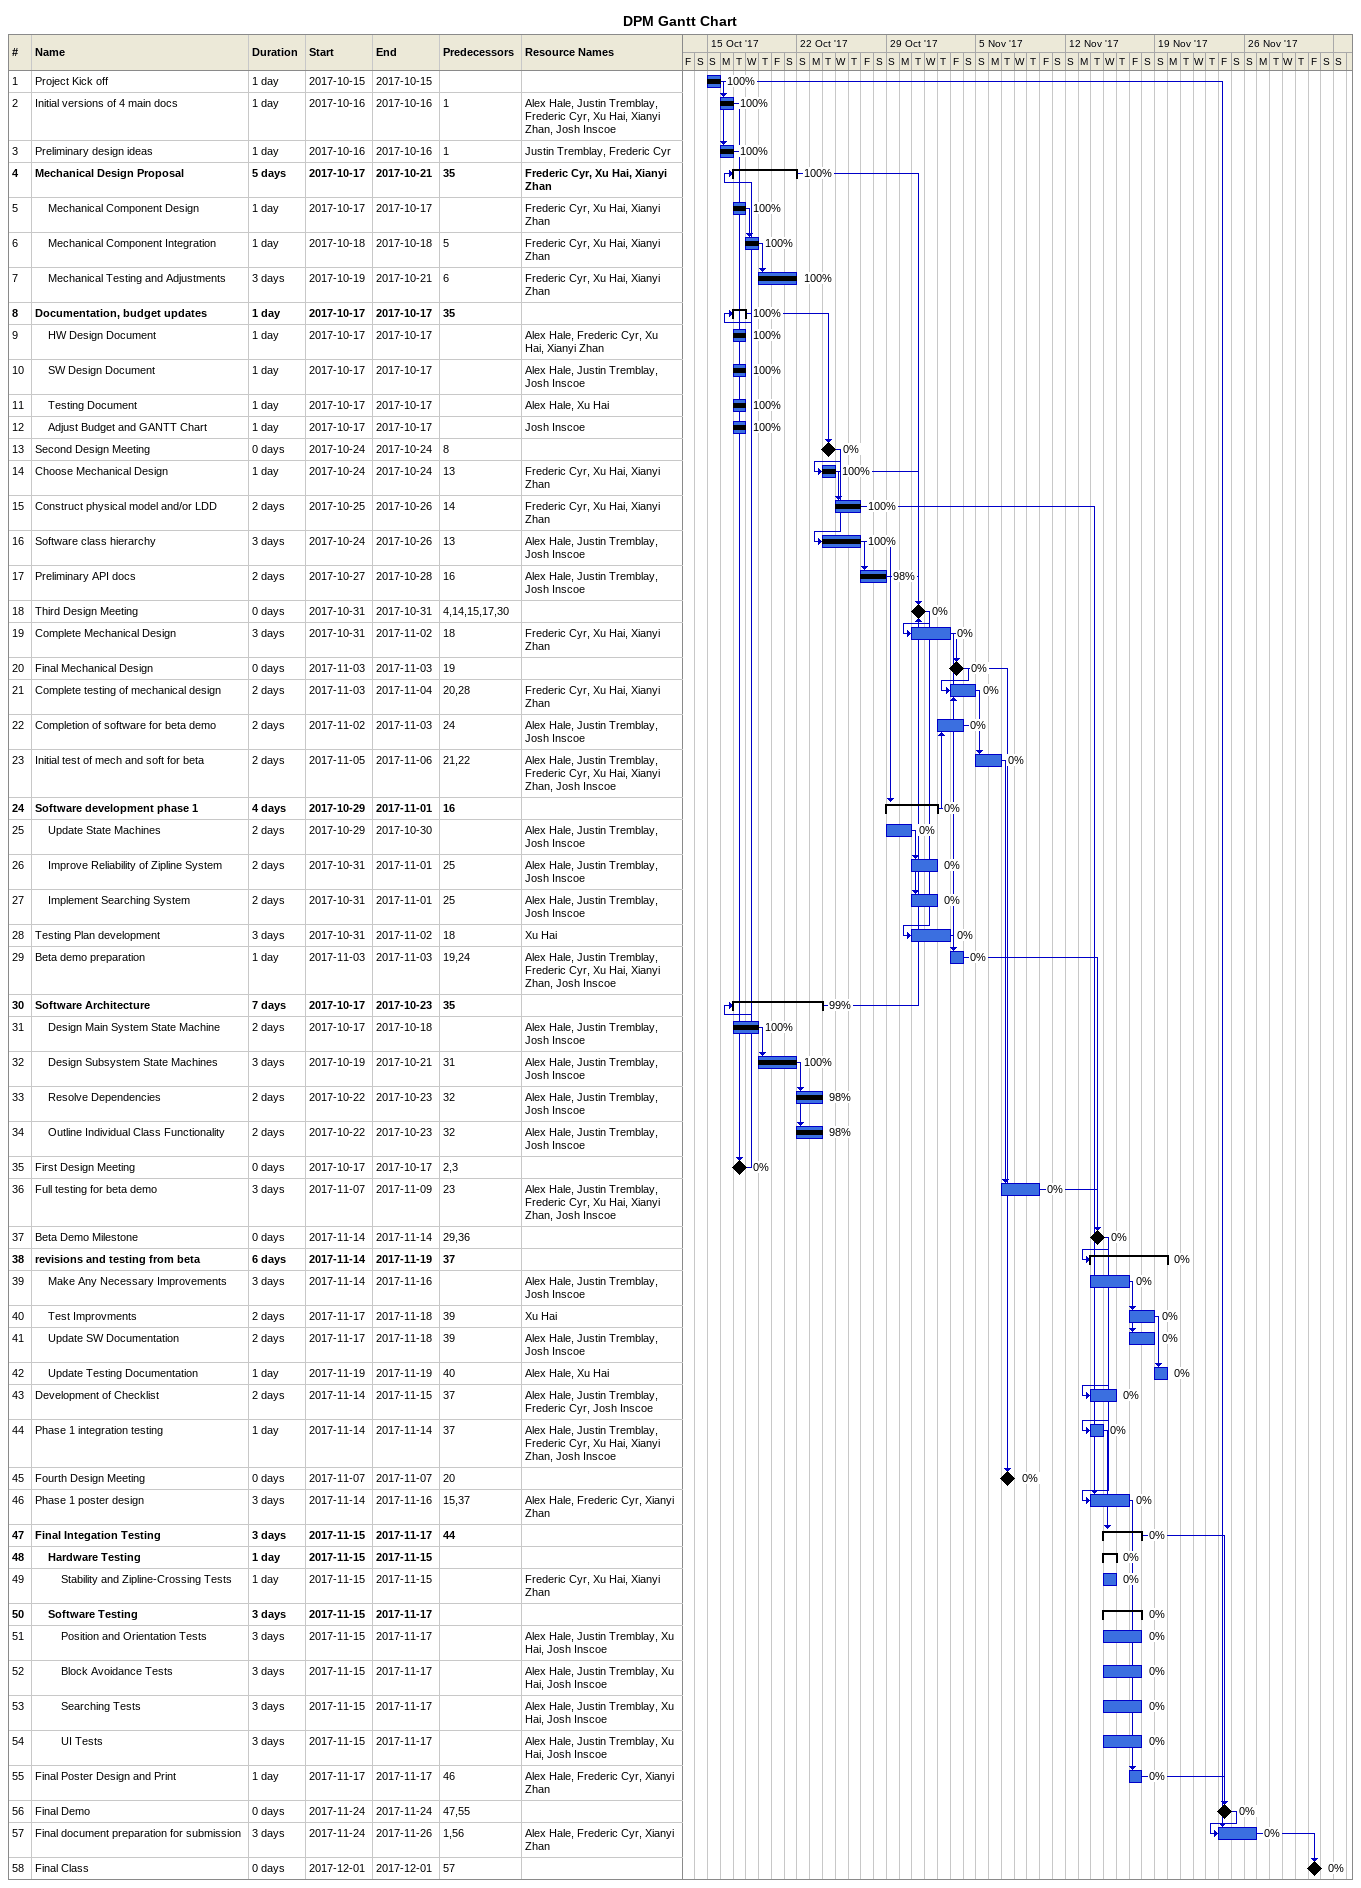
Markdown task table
DPM Gantt Chart

| ID | Level | Task | Duration | Start | Finish | Predecessors | Resources | % complete |
|---|---|---|---|---|---|---|---|---|
| 1 | 1 | Project Kick off | 1d | 2017-10-15 | 2017-10-15 |  |  | 100 |
| 2 | 1 | Initial versions of 4 main docs | 1d | 2017-10-16 | 2017-10-16 | 1 | Alex Hale, Justin Tremblay, Frederic Cyr, Xu Hai, Xianyi Zhan, Josh Inscoe | 100 |
| 3 | 1 | Preliminary design ideas | 1d | 2017-10-16 | 2017-10-16 | 1 | Justin Tremblay, Frederic Cyr | 100 |
| 4 | 1 | **Mechanical Design Proposal** | 5d | 2017-10-17 | 2017-10-21 | 35 | Frederic Cyr, Xu Hai, Xianyi Zhan | 100 |
| 5 | 2 | Mechanical Component Design | 1d | 2017-10-17 | 2017-10-17 |  | Frederic Cyr, Xu Hai, Xianyi Zhan | 100 |
| 6 | 2 | Mechanical Component Integration | 1d | 2017-10-18 | 2017-10-18 | 5 | Frederic Cyr, Xu Hai, Xianyi Zhan | 100 |
| 7 | 2 | Mechanical Testing and Adjustments | 3d | 2017-10-19 | 2017-10-21 | 6 | Frederic Cyr, Xu Hai, Xianyi Zhan | 100 |
| 8 | 1 | **Documentation, budget updates** | 1d | 2017-10-17 | 2017-10-17 | 35 |  | 100 |
| 9 | 2 | HW Design Document | 1d | 2017-10-17 | 2017-10-17 |  | Alex Hale, Frederic Cyr, Xu Hai, Xianyi Zhan | 100 |
| 10 | 2 | SW Design Document | 1d | 2017-10-17 | 2017-10-17 |  | Alex Hale, Justin Tremblay, Josh Inscoe | 100 |
| 11 | 2 | Testing Document | 1d | 2017-10-17 | 2017-10-17 |  | Alex Hale, Xu Hai | 100 |
| 12 | 2 | Adjust Budget and GANTT Chart | 1d | 2017-10-17 | 2017-10-17 |  | Josh Inscoe | 100 |
| 13 | 1 | Second Design Meeting | 0d | 2017-10-24 | 2017-10-24 | 8 |  | 0 |
| 14 | 1 | Choose Mechanical Design | 1d | 2017-10-24 | 2017-10-24 | 13 | Frederic Cyr, Xu Hai, Xianyi Zhan | 100 |
| 15 | 1 | Construct physical model and/or LDD | 2d | 2017-10-25 | 2017-10-26 | 14 | Frederic Cyr, Xu Hai, Xianyi Zhan | 100 |
| 16 | 1 | Software class hierarchy | 3d | 2017-10-24 | 2017-10-26 | 13 | Alex Hale, Justin Tremblay, Josh Inscoe | 100 |
| 17 | 1 | Preliminary API docs | 2d | 2017-10-27 | 2017-10-28 | 16 | Alex Hale, Justin Tremblay, Josh Inscoe | 98 |
| 18 | 1 | Third Design Meeting | 0d | 2017-10-31 | 2017-10-31 | 4, 14, 15, 17, 30 |  | 0 |
| 19 | 1 | Complete Mechanical Design | 3d | 2017-10-31 | 2017-11-02 | 18 | Frederic Cyr, Xu Hai, Xianyi Zhan | 0 |
| 20 | 1 | Final Mechanical Design | 0d | 2017-11-03 | 2017-11-03 | 19 |  | 0 |
| 21 | 1 | Complete testing of mechanical design | 2d | 2017-11-03 | 2017-11-04 | 20, 28 | Frederic Cyr, Xu Hai, Xianyi Zhan | 0 |
| 22 | 1 | Completion of software for beta demo | 2d | 2017-11-02 | 2017-11-03 | 24 | Alex Hale, Justin Tremblay, Josh Inscoe | 0 |
| 23 | 1 | Initial test of mech and soft for beta | 2d | 2017-11-05 | 2017-11-06 | 21, 22 | Alex Hale, Justin Tremblay, Frederic Cyr, Xu Hai, Xianyi Zhan, Josh Inscoe | 0 |
| 24 | 1 | **Software development phase 1** | 4d | 2017-10-29 | 2017-11-01 | 16 |  | 0 |
| 25 | 2 | Update State Machines | 2d | 2017-10-29 | 2017-10-30 |  | Alex Hale, Justin Tremblay, Josh Inscoe | 0 |
| 26 | 2 | Improve Reliability of Zipline System | 2d | 2017-10-31 | 2017-11-01 | 25 | Alex Hale, Justin Tremblay, Josh Inscoe | 0 |
| 27 | 2 | Implement Searching System | 2d | 2017-10-31 | 2017-11-01 | 25 | Alex Hale, Justin Tremblay, Josh Inscoe | 0 |
| 28 | 1 | Testing Plan development | 3d | 2017-10-31 | 2017-11-02 | 18 | Xu Hai | 0 |
| 29 | 1 | Beta demo preparation | 1d | 2017-11-03 | 2017-11-03 | 19, 24 | Alex Hale, Justin Tremblay, Frederic Cyr, Xu Hai, Xianyi Zhan, Josh Inscoe | 0 |
| 30 | 1 | **Software Architecture** | 7d | 2017-10-17 | 2017-10-23 | 35 |  | 99 |
| 31 | 2 | Design Main System State Machine | 2d | 2017-10-17 | 2017-10-18 |  | Alex Hale, Justin Tremblay, Josh Inscoe | 100 |
| 32 | 2 | Design Subsystem State Machines | 3d | 2017-10-19 | 2017-10-21 | 31 | Alex Hale, Justin Tremblay, Josh Inscoe | 100 |
| 33 | 2 | Resolve Dependencies | 2d | 2017-10-22 | 2017-10-23 | 32 | Alex Hale, Justin Tremblay, Josh Inscoe | 98 |
| 34 | 2 | Outline Individual Class Functionality | 2d | 2017-10-22 | 2017-10-23 | 32 | Alex Hale, Justin Tremblay, Josh Inscoe | 98 |
| 35 | 1 | First Design Meeting | 0d | 2017-10-17 | 2017-10-17 | 2, 3 |  | 0 |
| 36 | 1 | Full testing for beta demo | 3d | 2017-11-07 | 2017-11-09 | 23 | Alex Hale, Justin Tremblay, Frederic Cyr, Xu Hai, Xianyi Zhan, Josh Inscoe | 0 |
| 37 | 1 | Beta Demo Milestone | 0d | 2017-11-14 | 2017-11-14 | 29, 36 |  | 0 |
| 38 | 1 | **revisions and testing from beta** | 6d | 2017-11-14 | 2017-11-19 | 37 |  | 0 |
| 39 | 2 | Make Any Necessary Improvements | 3d | 2017-11-14 | 2017-11-16 |  | Alex Hale, Justin Tremblay, Josh Inscoe | 0 |
| 40 | 2 | Test Improvments | 2d | 2017-11-17 | 2017-11-18 | 39 | Xu Hai | 0 |
| 41 | 2 | Update SW Documentation | 2d | 2017-11-17 | 2017-11-18 | 39 | Alex Hale, Justin Tremblay, Josh Inscoe | 0 |
| 42 | 2 | Update Testing Documentation | 1d | 2017-11-19 | 2017-11-19 | 40 | Alex Hale, Xu Hai | 0 |
| 43 | 1 | Development of Checklist | 2d | 2017-11-14 | 2017-11-15 | 37 | Alex Hale, Justin Tremblay, Frederic Cyr, Josh Inscoe | 0 |
| 44 | 1 | Phase 1 integration testing | 1d | 2017-11-14 | 2017-11-14 | 37 | Alex Hale, Justin Tremblay, Frederic Cyr, Xu Hai, Xianyi Zhan, Josh Inscoe | 0 |
| 45 | 1 | Fourth Design Meeting | 0d | 2017-11-07 | 2017-11-07 | 20 |  | 0 |
| 46 | 1 | Phase 1 poster design | 3d | 2017-11-14 | 2017-11-16 | 15, 37 | Alex Hale, Frederic Cyr, Xianyi Zhan | 0 |
| 47 | 1 | **Final Integation Testing** | 3d | 2017-11-15 | 2017-11-17 | 44 |  | 0 |
| 48 | 2 | **Hardware Testing** | 1d | 2017-11-15 | 2017-11-15 |  |  | 0 |
| 49 | 3 | Stability and Zipline-Crossing Tests | 1d | 2017-11-15 | 2017-11-15 |  | Frederic Cyr, Xu Hai, Xianyi Zhan | 0 |
| 50 | 2 | **Software Testing** | 3d | 2017-11-15 | 2017-11-17 |  |  | 0 |
| 51 | 3 | Position and Orientation Tests | 3d | 2017-11-15 | 2017-11-17 |  | Alex Hale, Justin Tremblay, Xu Hai, Josh Inscoe | 0 |
| 52 | 3 | Block Avoidance Tests | 3d | 2017-11-15 | 2017-11-17 |  | Alex Hale, Justin Tremblay, Xu Hai, Josh Inscoe | 0 |
| 53 | 3 | Searching Tests | 3d | 2017-11-15 | 2017-11-17 |  | Alex Hale, Justin Tremblay, Xu Hai, Josh Inscoe | 0 |
| 54 | 3 | UI Tests | 3d | 2017-11-15 | 2017-11-17 |  | Alex Hale, Justin Tremblay, Xu Hai, Josh Inscoe | 0 |
| 55 | 1 | Final Poster Design and Print | 1d | 2017-11-17 | 2017-11-17 | 46 | Alex Hale, Frederic Cyr, Xianyi Zhan | 0 |
| 56 | 1 | Final Demo | 0d | 2017-11-24 | 2017-11-24 | 47, 55 |  | 0 |
| 57 | 1 | Final document preparation for submission | 3d | 2017-11-24 | 2017-11-26 | 1, 56 | Alex Hale, Frederic Cyr, Xianyi Zhan | 0 |
| 58 | 1 | Final Class | 0d | 2017-12-01 | 2017-12-01 | 57 |  | 0 |
